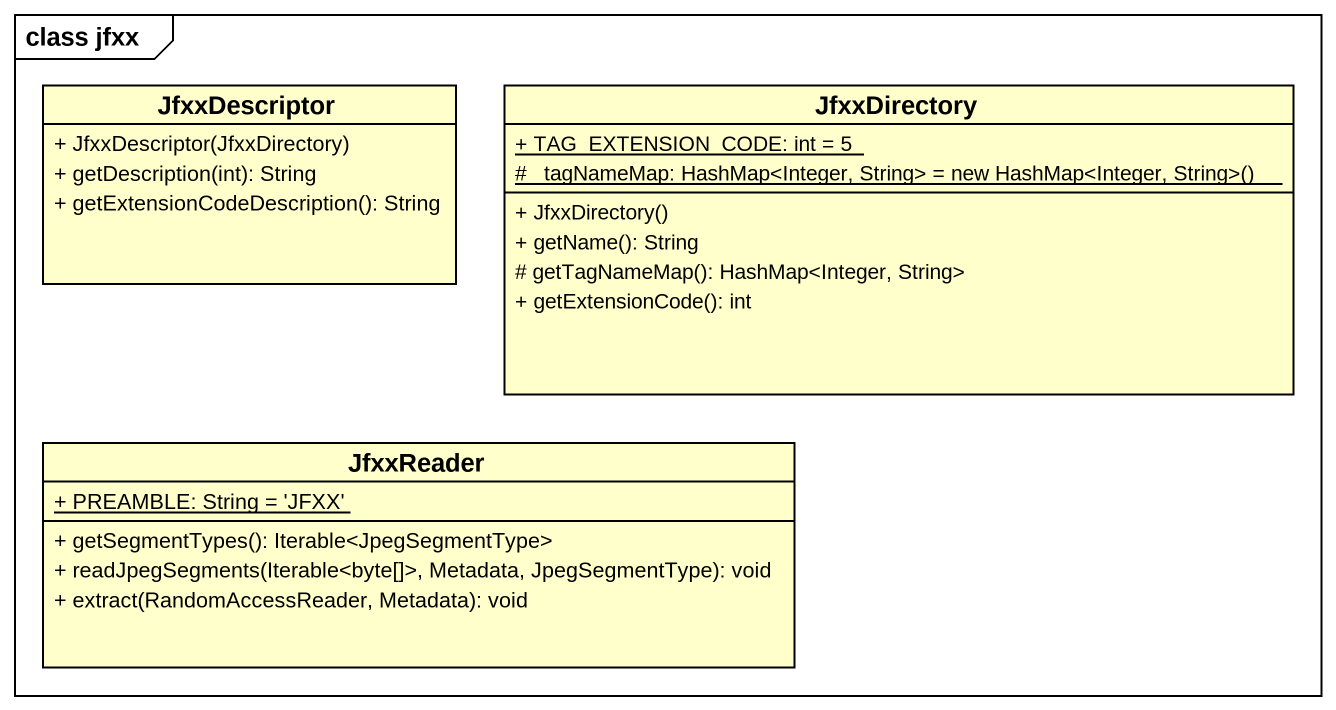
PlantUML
@startuml
mainframe class jfxx
hide circle
hide empty members
skinparam classAttributeIconSize 0
class JfxxDescriptor {
  + JfxxDescriptor(JfxxDirectory)
  + getDescription(int): String
  + getExtensionCodeDescription(): String
}
class JfxxDirectory {
  {static} + TAG_EXTENSION_CODE: int = 5
  {static} {field} # _tagNameMap: HashMap<Integer, String> = new HashMap<Integer, String>()
  + JfxxDirectory()
  + getName(): String
  # getTagNameMap(): HashMap<Integer, String>
  + getExtensionCode(): int
}
class JfxxReader {
  {static} + PREAMBLE: String = 'JFXX'
  + getSegmentTypes(): Iterable<JpegSegmentType>
  + readJpegSegments(Iterable<byte[]>, Metadata, JpegSegmentType): void
  + extract(RandomAccessReader, Metadata): void
}
@enduml
